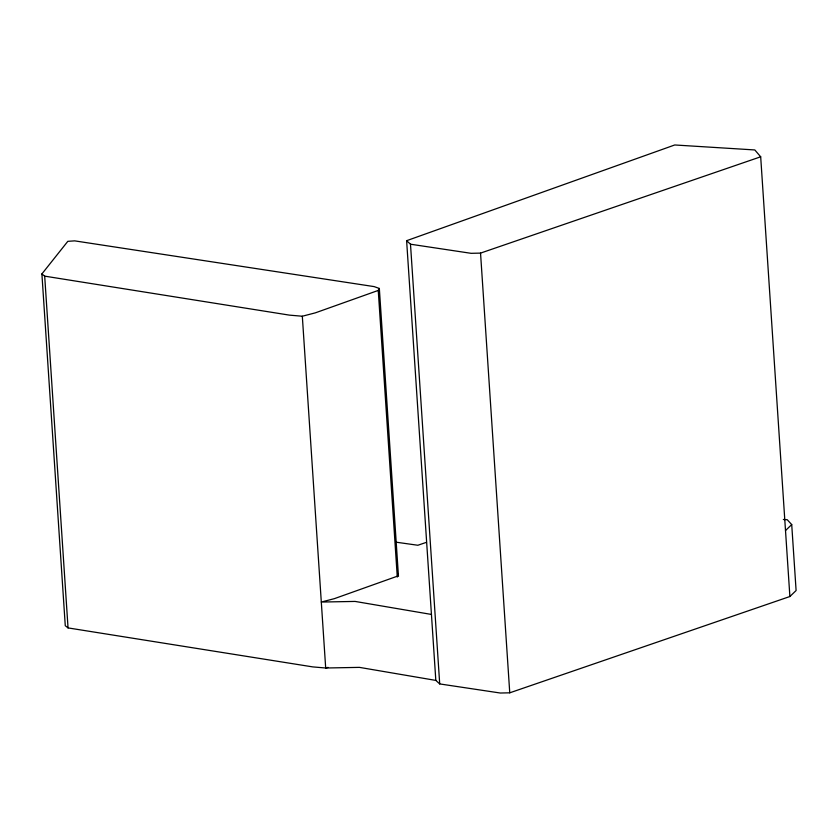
<?xml version="1.0" encoding="UTF-8"?>
<svg xmlns="http://www.w3.org/2000/svg" width="838" height="838" viewBox="0 0 838 838"><rect width="100%" height="100%" fill="white"/><g stroke="black" fill="none" stroke-linecap="round" stroke-linejoin="round"><path stroke-width="1.26" d="M397.285 577.057L378.252 290.43L379.342 288.461L374.146 286.606L74.676 240.862L67.815 241.334L41.9 273.932L65.27 625.703L68.046 627.913L312.784 666.901L325.689 668.001L359.45 667.373L435.823 680.404L439.709 683.923L500.296 693.026L509.755 692.817L789.888 596.52L796.1 590.528L791.721 524.578L787.217 519.707L783.341 519.476M398.322 574.271L397.233 576.24L334.362 598.657L321.31 602.051L355.071 601.422L431.444 614.443M785.51 530.559L791.721 524.578M435.823 680.404L406.619 240.695L674.747 144.974L754.818 149.95L760.684 156.8L789.888 596.52M378.252 290.43L315.381 312.836L302.319 316.23L289.424 315.13L44.686 276.142L41.9 273.932M406.619 240.695L410.494 244.204L471.092 253.317L480.541 253.107L760.684 156.8M426.479 542.322L417.858 545.255L395.84 542.155M328.056 667.383L325.689 668.001L302.319 316.23M480.541 253.107L509.755 692.817M410.494 244.204L439.709 683.923M379.342 288.461L398.469 576.387M44.686 276.142L68.046 627.913"/></g></svg>
